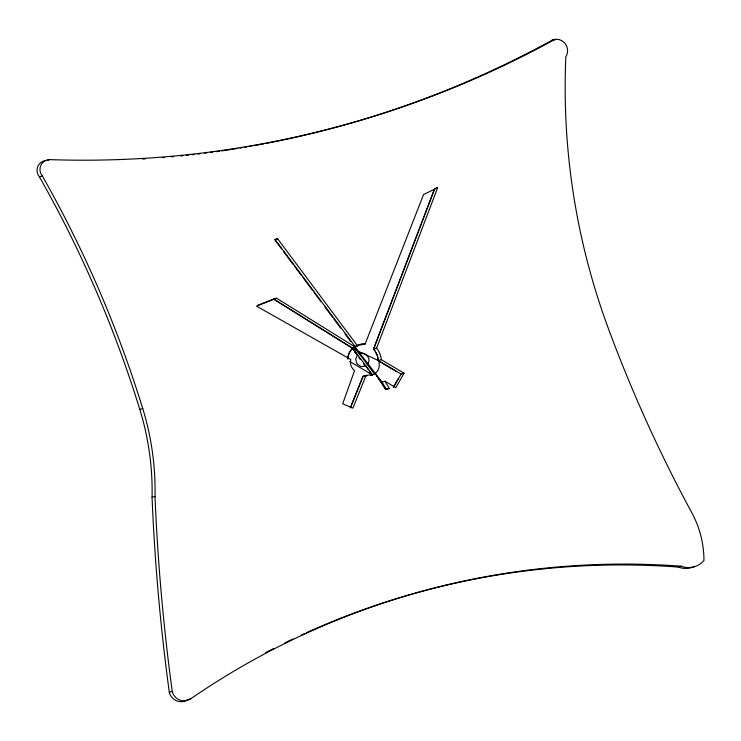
<?xml version="1.0" encoding="UTF-8"?>
<svg xmlns="http://www.w3.org/2000/svg" width="741" height="741" viewBox="0 0 741 741"><rect width="100%" height="100%" fill="white"/><g stroke="black" fill="none" stroke-linecap="round" stroke-linejoin="round"><path stroke-width="1.11" d="M374.298 349.817L374.909 350.688L373.566 349.011L434.708 188.594L373.649 348.983M378.577 378.892L381.337 382.282L384.968 381.217L395.787 387.673L404.049 373.205L381.365 359.681A21.369 20.97 73.8 0 0 376.595 348.131L437.644 187.732L435.689 188.307M361.451 344.787L360.784 344.713L365.137 344.028L423.583 194.485L437.644 187.732M384.968 381.217L389.266 388.441L385.709 389.331L375.604 374.205L366.045 375.4L352.901 408.124L342.694 403.799L354.569 370.574A10.059 9.874 73.8 0 1 350.817 359.515L256.534 306.135L276.578 298.215L355.708 347.353L352.077 348.409M393.601 386.7L398.01 378.984M393.397 387.562L401.103 374.057L378.429 360.543L353.04 348.881M355.171 346.362L356.31 345.649M257.47 305.422L273.642 299.068L352.762 348.214L372.667 375.057L371.973 375.261L369.296 371.63M357.542 345.121L360.867 344.685M47.063 160.491L49.017 159.917M187.788 699.652A12.226 11.995 73.8 0 1 169.291 692.205A2052.431 2013.982 73.8 0 1 152.062 497.285A273.068 267.955 73.8 0 0 139.79 409.375A1147.624 1126.125 73.8 0 0 39.43 176.877L42.367 176.025A9.966 9.781 73.8 0 1 49.999 159.63A1015.67 996.645 73.8 0 0 555.037 39.338A11.347 11.134 73.8 0 1 565.837 56.807A682.581 669.799 73.8 0 0 608.426 328.68A1404.519 1378.214 73.8 0 0 691.909 512.939A98.007 96.173 73.8 0 1 703.95 560.511A20.859 20.47 73.8 0 1 681.266 566.217A792.916 778.069 73.8 0 0 190.724 698.791L188.77 699.365M307.765 134.427A1015.67 996.645 73.8 0 0 552.101 40.199L555.037 39.338M365.137 344.028A8.911 8.744 73.8 0 0 357.579 345.936L277.643 238.797L274.707 239.649L281.599 248.883M273.642 299.068L352.42 348.307L357.31 354.846M274.624 298.78L276.578 298.215M139.79 409.375L142.726 408.523A1147.624 1126.125 73.8 0 0 42.367 176.025M357.579 345.936L354.55 346.816L357.533 350.567M373.566 349.011L376.595 348.131M359.404 353.855C365.276 350.891 371.713 358.579 367.768 363.831L367.073 364.035M356.958 354.939L357.653 354.744L355.652 359.228L357.051 363.979L361.154 366.675L365.961 365.989L368.296 369.722M353.948 346.992L359.709 354.254L360.404 354.05L382.023 382.078L386.33 389.294M374.816 350.706L377.262 355.393L378.429 360.543A11.096 10.883 73.8 0 1 375.131 373.612L374.437 373.816L359.709 354.254M375.9 352.521L376.882 354.411M377.178 355.421L376.798 354.439M377.512 356.421L377.882 357.421M378.03 358.477L378.299 359.487M378.336 360.561L381.365 359.681M366.045 375.4L363.016 376.28L350.298 407.948L363.109 376.261L367.351 375.724M400.761 374.159L404.049 373.205M389.266 388.441L385.635 389.497L381.337 382.282M152.062 497.285L154.999 496.433A273.068 267.955 73.8 0 0 142.726 408.523M169.291 692.205L172.227 691.353A12.226 11.995 73.8 0 0 190.724 698.791M306.394 632.749A792.916 778.069 73.8 0 1 678.33 567.069L681.266 566.217M277.643 238.797L274.976 239.463L355.708 347.353M370.537 375.326L372.667 375.057L349.863 361.543M378.077 360.645L395.833 371.222M376.854 376.252L381.68 382.18M354.643 346.788L360.404 354.05M357.273 350.641L359.746 353.753M367.416 363.933L374.779 373.714M354.513 351.679L355.736 353.309M283.664 251.662L293.306 264.593M294.686 266.436L301.578 275.671M302.958 277.523L312.609 290.444M313.98 292.297L320.872 301.531M325.012 307.07L332.589 317.231M333.969 319.084L340.86 328.319M344.991 333.858L350.502 341.249M369.639 371.528L372.315 375.159M358.876 357.542L360.154 359.274M363.359 363.599L364.637 365.332M306.644 134.686A1015.67 996.645 73.8 0 1 266.102 143.393M263.842 143.828A1015.67 996.645 73.8 0 1 253.644 145.708M251.375 146.107A1015.67 996.645 73.8 0 1 249.106 146.514M246.836 146.903A1015.67 996.645 73.8 0 1 244.567 147.292M242.288 147.672A1015.67 996.645 73.8 0 1 240.019 148.052M237.741 148.422A1015.67 996.645 73.8 0 1 221.8 150.877M219.521 151.201A1015.67 996.645 73.8 0 1 216.103 151.683M212.676 152.155A1015.67 996.645 73.8 0 1 210.388 152.461M206.961 152.915A1015.67 996.645 73.8 0 1 204.683 153.211M200.107 153.776A1015.67 996.645 73.8 0 1 197.819 154.054M194.383 154.461A1015.67 996.645 73.8 0 1 192.095 154.73M188.659 155.119A1015.67 996.645 73.8 0 1 186.362 155.369M182.925 155.73A1015.67 996.645 73.8 0 1 180.637 155.971M173.755 156.647A1015.67 996.645 73.8 0 1 171.458 156.86M164.576 157.481A1015.67 996.645 73.8 0 1 162.279 157.676M145.032 158.963A1015.67 996.645 73.8 0 1 142.735 159.111M552.101 40.199A11.347 11.134 73.8 0 1 554.203 40.153M39.43 176.877A9.966 9.781 73.8 0 1 45.182 160.602M347.881 359.237A16.228 15.922 73.8 0 1 352.762 348.214M694.474 566.42A20.859 20.47 73.8 0 1 678.33 567.069M265.574 652.673A792.916 778.069 73.8 0 1 273.642 648.495M284.822 642.901A792.916 778.069 73.8 0 1 293.001 638.955M301.226 635.102A792.916 778.069 73.8 0 1 304.329 633.685M172.227 691.353A2052.431 2013.982 73.8 0 1 154.999 496.433M347.622 358.209A16.228 15.922 73.8 0 1 352.42 348.307"/></g></svg>
